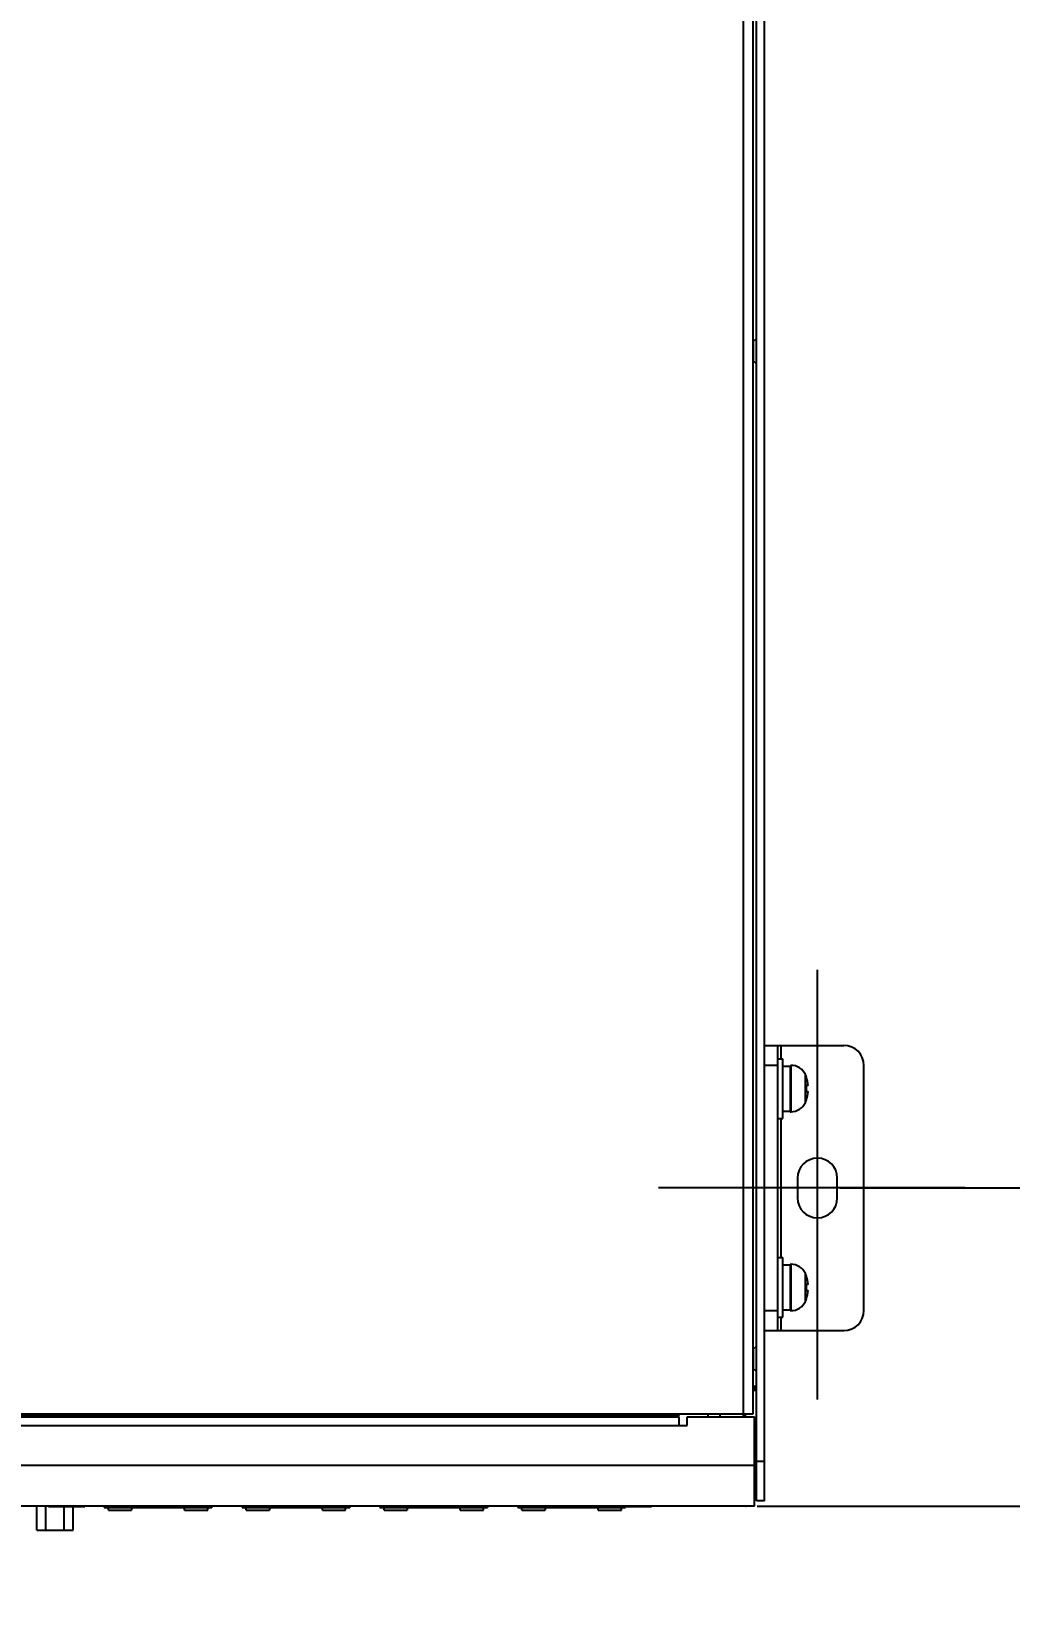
# Model space of a CAD drawing. Header units: millimetres. Extents: x 4086 to 8318, y 123 to 1549.
# Drawn here: x 7079.7 to 7227.2, y 415.6 to 654.9 of the extents above; entities that cross this region are included whole.
import ezdxf

# ---------------------------------------------------------------- set-up
doc = ezdxf.new("R2010")
doc.units = ezdxf.units.MM
doc.layers.add('20_ALL_FEATURES', color=7, linetype='Continuous')
doc.layers.add('尺寸', color=3, linetype='Continuous')
doc.styles.get("Standard").update_dxf_attribs({"font": 'simsun.ttc'})
doc.dimstyles.get("Standard").update_dxf_attribs({"dimscale": 6, "dimtxt": 5, "dimasz": 3, "dimexe": 0.18, "dimexo": 0.0625, "dimgap": 0.8, "dimtad": 1, "dimtoh": 1, "dimdec": 1, "dimzin": 0, "dimdsep": 46, "dimtxsty": 'Standard', "dimcen": 0.09, "dimclrd": 256, "dimclre": 256, "dimclrt": 256, "dimadec": 0, "dimazin": 2, "dimtfac": 1, "dimtdec": 1, "dimtofl": 0, "dimtmove": 0, "dimatfit": 3, "dimfxl": 0, "dimtolj": 1, "dimtzin": 0, "dimarcsym": 0})

# ---------------------------------------------------------------- blocks, each defined once
blk = doc.blocks.new('*D106')
at = {"layer": 'Defpoints', "color": 0}
for p in [(7201.22, 710.96), (7317.63, 710.96), (7201.22, 480.46)]:
    blk.add_point(p, dxfattribs=at)
at = {"layer": '尺寸', "lineweight": -2}
for p, q in [((7201.6, 710.96), (7318.71, 710.96)), ((7317.63, 498.46), (7317.63, 692.96)), ((7201.6, 480.46), (7318.71, 480.46))]:
    blk.add_line(p, q, dxfattribs=at)
at = {"layer": '尺寸'}
for points in [[(7320.63, 692.96), (7314.63, 692.96), (7317.63, 710.96)], [(7314.63, 498.46), (7320.63, 498.46), (7317.63, 480.46)]]:
    blk.add_solid(points, dxfattribs=at)
at = {"layer": '尺寸', "insert": (7297.83, 595.71), "char_height": 30, "attachment_point": 5, "rotation": 90}
blk.add_mtext('\\A1;230.5', dxfattribs=at)
blk = doc.blocks.new('*D107')
at = {"layer": 'Defpoints', "color": 0}
for p in [(7203.6, 480.46), (7316.85, 480.46), (7188.77, 432.46)]:
    blk.add_point(p, dxfattribs=at)
at = {"layer": '尺寸', "lineweight": -2}
for p, q in [((7203.97, 480.46), (7317.93, 480.46)), ((7316.85, 450.46), (7316.85, 462.46)), ((7189.15, 432.46), (7317.93, 432.46)), ((7316.85, 432.46), (7316.85, 352.18)), ((7316.85, 352.18), (7229.92, 352.18))]:
    blk.add_line(p, q, dxfattribs=at)
at = {"layer": '尺寸'}
for points in [[(7319.85, 462.46), (7313.85, 462.46), (7316.85, 480.46)], [(7313.85, 450.46), (7319.85, 450.46), (7316.85, 432.46)]]:
    blk.add_solid(points, dxfattribs=at)
at = {"layer": '尺寸', "insert": (7270.99, 371.98), "char_height": 30, "attachment_point": 5}
blk.add_mtext('\\A1;48.0', dxfattribs=at)

msp = doc.modelspace()

# ---------------------------------------------------------------- linework, layer by layer
for p, q in [((7198.22, 448.57), (7198.22, 513.36)), ((7220.49, 480.46), (7174.25, 480.46))]:
    msp.add_line(p, q)
at = {"layer": '20_ALL_FEATURES', "color": 7, "linetype": 'Continuous'}
for p, q in [((7188.52, 446.41), (7188.52, 770.96)), ((7189.02, 433.26), (7189.02, 770.96)), ((7190.22, 433.26), (7190.22, 769.96)), ((7187.07, 446.41), (7187.07, 764.76)), ((7188.57, 608.19), (7189, 608.61)), ((7188.57, 605.19), (7188.57, 608.19)), ((7188.57, 605.19), (7189, 604.76)), ((7190.22, 501.96), (7202.22, 501.96)), ((7192.22, 458.96), (7192.22, 501.96)), ((7192.72, 501.96), (7192.72, 499.96)), ((7192.22, 498.96), (7190.22, 498.96)), ((7192.22, 499.96), (7193.02, 499.96)), ((7193.02, 490.96), (7193.02, 499.96)), ((7193.02, 498.85), (7194.12, 498.85)), ((7194.12, 498.96), (7194.23, 498.96)), ((7194.12, 498.96), (7194.12, 491.96)), ((7194.23, 491.96), (7194.23, 498.96)), ((7205.22, 461.96), (7205.22, 498.96)), ((7196.4, 493.34), (7196.4, 497.57)), ((7196.56, 497.21), (7196.54, 497.21)), ((7196.83, 495.9), (7196.54, 495.9)), ((7196.54, 495.02), (7196.83, 495.02)), ((7196.54, 493.71), (7196.56, 493.71)), ((7192.22, 490.96), (7193.02, 490.96)), ((7192.72, 490.96), (7192.72, 469.96)), ((7193.02, 492.07), (7194.12, 492.07)), ((7194.12, 491.96), (7194.23, 491.96)), ((7195.22, 481.96), (7195.22, 478.96)), ((7201.22, 478.96), (7201.22, 481.96)), ((7192.22, 469.96), (7193.02, 469.96)), ((7193.02, 460.96), (7193.02, 469.96)), ((7193.02, 468.85), (7194.12, 468.85)), ((7194.12, 468.96), (7194.23, 468.96)), ((7194.12, 468.96), (7194.12, 461.96)), ((7194.23, 461.96), (7194.23, 468.96)), ((7196.4, 463.34), (7196.4, 467.57)), ((7196.56, 467.21), (7196.54, 467.21)), ((7196.83, 465.9), (7196.54, 465.9)), ((7196.54, 465.02), (7196.83, 465.02)), ((7190.22, 461.96), (7192.22, 461.96)), ((7193.02, 462.07), (7194.12, 462.07)), ((7194.12, 461.96), (7194.23, 461.96)), ((7196.54, 463.71), (7196.56, 463.71)), ((7192.22, 460.96), (7193.02, 460.96)), ((7192.72, 460.96), (7192.72, 458.96)), ((7190.22, 458.96), (7202.22, 458.96)), ((7188.57, 456.19), (7189, 456.61)), ((7188.57, 453.19), (7188.57, 456.19)), ((7188.57, 453.19), (7189, 452.76)), ((7189.02, 450.51), (7188.52, 450.51)), ((7189.02, 449.91), (7188.52, 449.91)), ((7188.83, 449.91), (7188.83, 450.51)), ((6861.92, 446.41), (7188.52, 446.41)), ((6873.07, 446.16), (7177.37, 446.16)), ((6873.07, 445.96), (7177.37, 445.96)), ((7177.37, 446.16), (7177.37, 446.41)), ((7177.37, 444.66), (7177.37, 445.96)), ((7178.57, 445.96), (7188.72, 445.96)), ((7178.57, 444.66), (7178.57, 445.96)), ((7181.67, 446.41), (7181.67, 445.96)), ((7183.47, 446.41), (7183.47, 445.96)), ((7187.02, 446.41), (7187.02, 445.96)), ((7187.32, 446.41), (7187.32, 445.96)), ((7188.72, 432.46), (7188.72, 445.96)), ((7188.77, 433.86), (7188.77, 445.96)), ((6871.87, 444.66), (7178.57, 444.66)), ((7188.77, 442.66), (7189, 442.88)), ((6861.72, 438.66), (7188.72, 438.66)), ((7188.77, 439.26), (7189, 439.03)), ((7189.02, 439.26), (7190.22, 439.26)), ((7190.22, 433.26), (7189.02, 433.26)), ((7187.37, 432.46), (6863.07, 432.46)), ((7080.44, 428.84), (7080.44, 432.46)), ((7081.81, 428.84), (7081.81, 432.46)), ((7082.2, 432.41), (7087.7, 432.41)), ((7084.55, 428.84), (7084.55, 432.41)), ((7085.92, 428.84), (7085.92, 432.41)), ((7090.6, 432.46), (7090.6, 432.29)), ((7090.6, 432.29), (7106.86, 432.29)), ((7091.23, 431.87), (7091.23, 432.29)), ((7091.23, 431.87), (7094.73, 431.87)), ((7094.73, 432.29), (7094.73, 431.87)), ((7102.73, 431.87), (7102.73, 432.29)), ((7102.73, 431.87), (7106.23, 431.87)), ((7106.23, 431.87), (7106.23, 432.29)), ((7106.86, 432.46), (7106.86, 432.29)), ((7111.4, 432.46), (7111.4, 432.29)), ((7111.4, 432.29), (7127.66, 432.29)), ((7112.03, 431.87), (7112.03, 432.29)), ((7112.03, 431.87), (7115.53, 431.87)), ((7115.53, 432.29), (7115.53, 431.87)), ((7123.53, 431.87), (7123.53, 432.29)), ((7123.53, 431.87), (7127.03, 431.87)), ((7127.03, 431.87), (7127.03, 432.29)), ((7127.66, 432.46), (7127.66, 432.29)), ((7132.2, 432.46), (7132.2, 432.29)), ((7132.2, 432.29), (7148.46, 432.29)), ((7132.83, 431.87), (7132.83, 432.29)), ((7132.83, 431.87), (7136.33, 431.87)), ((7136.33, 432.29), (7136.33, 431.87)), ((7144.33, 431.87), (7144.33, 432.29)), ((7144.33, 431.87), (7147.83, 431.87)), ((7147.83, 431.87), (7147.83, 432.29)), ((7148.46, 432.46), (7148.46, 432.29)), ((7153, 432.46), (7153, 432.29)), ((7153, 432.29), (7169.26, 432.29)), ((7153.63, 431.87), (7153.63, 432.29)), ((7153.63, 431.87), (7157.13, 431.87)), ((7157.13, 432.29), (7157.13, 431.87)), ((7165.13, 431.87), (7165.13, 432.29)), ((7165.13, 431.87), (7168.63, 431.87)), ((7167.7, 432.41), (7173.2, 432.41)), ((7168.63, 431.87), (7168.63, 432.29)), ((7169.26, 432.41), (7169.26, 432.29)), ((7188.72, 432.46), (7187.37, 432.46)), ((7187.37, 432.46), (7187.37, 432.46)), ((7080.44, 428.84), (7085.92, 428.84))]:
    msp.add_line(p, q, dxfattribs=at)
for centre, radius, start, end in [((7202.22, 498.96), 3, 0, 90), ((7194.23, 496.56), 2.4, 25.029, 89.9998), ((7191.87, 495.46), 5, 20.4873, 25.029), ((7191.87, 495.46), 4.98, 5.0392, 20.5698), ((7191.87, 495.46), 4.68, 354.6403, 5.3597), ((7194.23, 494.36), 2.4, 270, 334.971), ((7191.87, 495.46), 5, 334.971, 339.5127), ((7191.87, 495.46), 4.98, 339.4302, 354.9608), ((7198.22, 481.96), 3, 0, 180), ((7198.22, 478.96), 3, 180, 0), ((7194.23, 466.56), 2.4, 25.029, 89.9998), ((7191.87, 465.46), 5, 20.4873, 25.029), ((7191.87, 465.46), 4.98, 5.0392, 20.5698), ((7191.87, 465.46), 4.68, 354.6403, 5.3597), ((7191.87, 465.46), 4.98, 339.4302, 354.9608), ((7194.23, 464.36), 2.4, 270, 334.971), ((7191.87, 465.46), 5, 334.971, 339.5127), ((7202.22, 461.96), 3, 270, 0), ((7187.37, 433.86), 1.4, 348.3023, 0), ((7187.37, 433.86), 1.4, 270, 273.6679)]:
    msp.add_arc(centre, radius, start, end, dxfattribs=at)

# ---------------------------------------------------------------- dimensions: what is measured, and where the dimension line sits
at = {"layer": '尺寸'}
for base, p1, p2, picture, middle in [((7317.63, 710.96), (7201.22, 480.46), (7201.22, 710.96), '*D106', (7317.63, 595.71)), ((7316.85, 480.46), (7188.77, 432.46), (7203.6, 480.46), '*D107', (7270.99, 352.18))]:
    dim = msp.add_linear_dim(base=base, p1=p1, p2=p2, angle=90, dimstyle='Standard', dxfattribs=at)
    dim.commit()
    dim.dimension.update_dxf_attribs({"geometry": picture, "text_midpoint": middle, "dimtype": 160})

doc.saveas('drawing.dxf')
